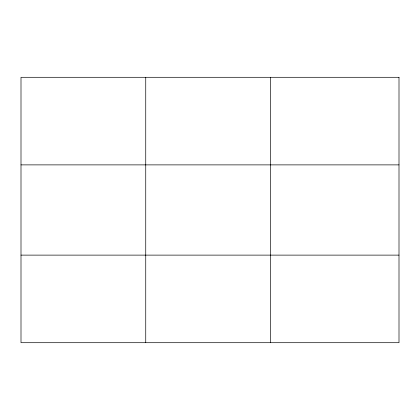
<?xml version="1.0" encoding="UTF-8"?>
<svg xmlns="http://www.w3.org/2000/svg" width="420" height="420" viewBox="0 0 420 420"><rect width="100%" height="100%" fill="white"/><g stroke="black" fill="none" stroke-linecap="round" stroke-linejoin="round"><path stroke-width="0.63" d="M145.74 342.699L145.74 77.301M270.48 342.699L270.48 77.301M21 164.882L399 164.882M21 255.119L399 255.119M399 77.301L21 77.301L21 342.699L399 342.699L399 77.301"/></g></svg>
